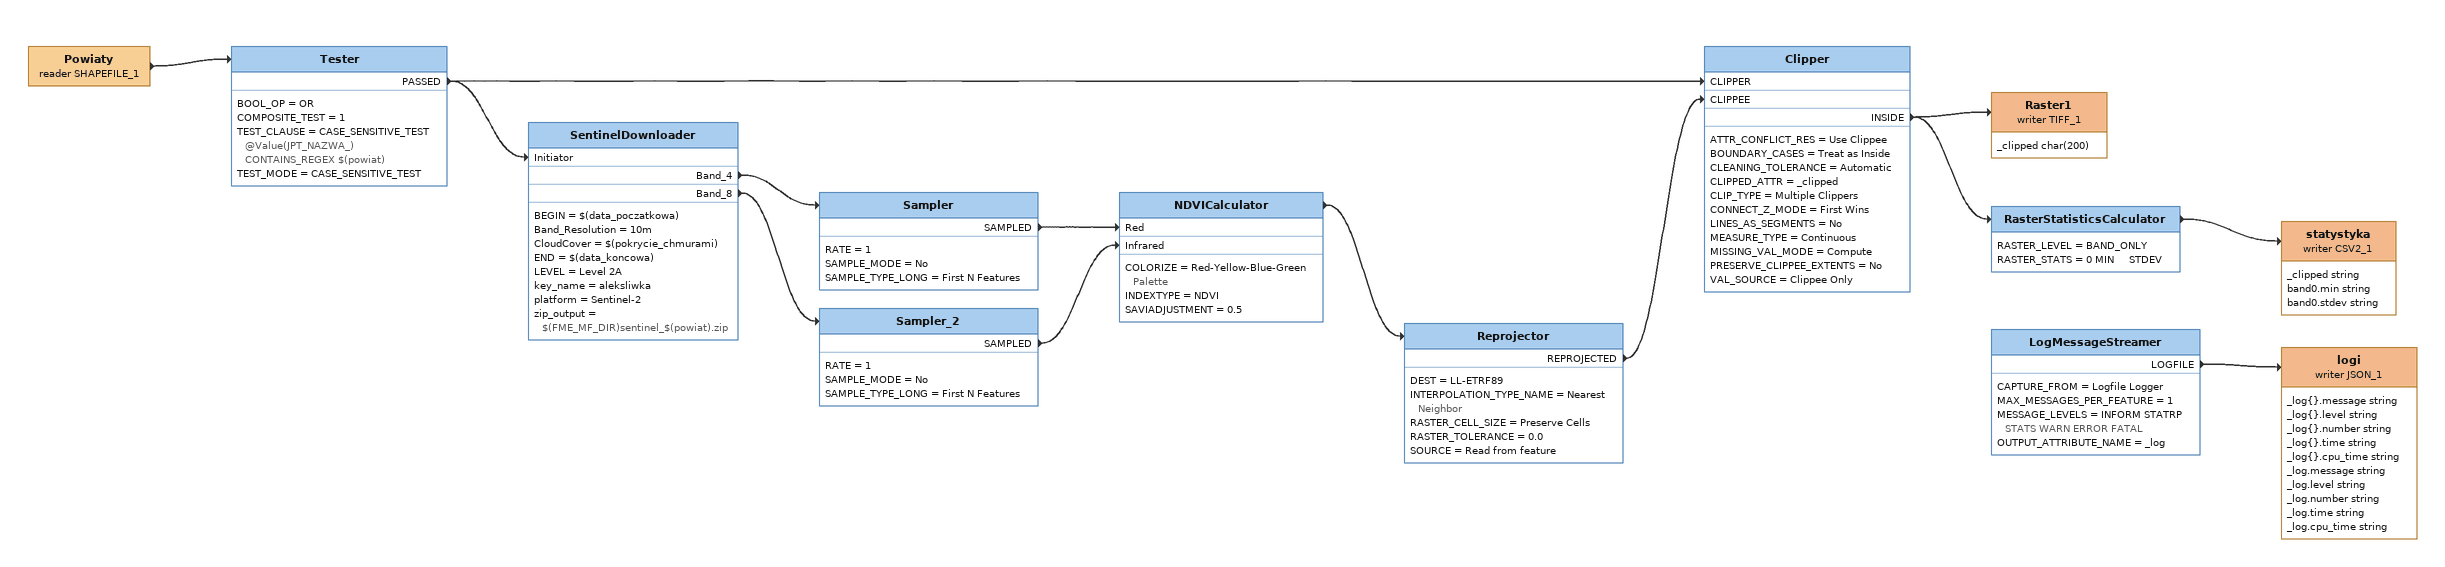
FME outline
Powiaty (reader SHAPEFILE_1)
    -> Tester
Tester
    BOOL_OP = OR
    COMPOSITE_TEST = 1
    TEST_CLAUSE = CASE_SENSITIVE_TEST @Value(JPT_NAZWA_) CONTAINS_REGEX $(powiat)
    TEST_MODE = CASE_SENSITIVE_TEST
    PASSED -> SentinelDownloader [Initiator]
    PASSED -> Clipper [CLIPPER]
SentinelDownloader
    BEGIN = $(data_poczatkowa)
    Band_Resolution = 10m
    CloudCover = $(pokrycie_chmurami)
    END = $(data_koncowa)
    LEVEL = Level 2A
    key_name = aleksliwka
    platform = Sentinel-2
    zip_output = $(FME_MF_DIR)sentinel_$(powiat).zip
    Band_4 -> Sampler
    Band_8 -> Sampler_2
Sampler
    RATE = 1
    SAMPLE_MODE = No
    SAMPLE_TYPE_LONG = First N Features
    SAMPLED -> NDVICalculator [Red]
Sampler_2
    RATE = 1
    SAMPLE_MODE = No
    SAMPLE_TYPE_LONG = First N Features
    SAMPLED -> NDVICalculator [Infrared]
NDVICalculator
    COLORIZE = Red-Yellow-Blue-Green Palette
    INDEXTYPE = NDVI
    SAVIADJUSTMENT = 0.5
    -> Reprojector
Reprojector
    DEST = LL-ETRF89
    INTERPOLATION_TYPE_NAME = Nearest Neighbor
    RASTER_CELL_SIZE = Preserve Cells
    RASTER_TOLERANCE = 0.0
    SOURCE = Read from feature
    REPROJECTED -> Clipper [CLIPPEE]
Clipper
    ATTR_CONFLICT_RES = Use Clippee
    BOUNDARY_CASES = Treat as Inside
    CLEANING_TOLERANCE = Automatic
    CLIPPED_ATTR = _clipped
    CLIP_TYPE = Multiple Clippers
    CONNECT_Z_MODE = First Wins
    LINES_AS_SEGMENTS = No
    MEASURE_TYPE = Continuous
    MISSING_VAL_MODE = Compute
    PRESERVE_CLIPPEE_EXTENTS = No
    VAL_SOURCE = Clippee Only
    INSIDE -> Raster1 (writer TIFF_1)
    INSIDE -> RasterStatisticsCalculator
Raster1 (writer TIFF_1)
    attributes: _clipped char(200)
RasterStatisticsCalculator
    RASTER_LEVEL = BAND_ONLY
    RASTER_STATS = 0 MIN     STDEV
    -> statystyka (writer CSV2_1)
statystyka (writer CSV2_1)
    attributes: _clipped string, band0.min string, band0.stdev string
LogMessageStreamer
    CAPTURE_FROM = Logfile Logger
    MAX_MESSAGES_PER_FEATURE = 1
    MESSAGE_LEVELS = INFORM STATRP STATS WARN ERROR FATAL
    OUTPUT_ATTRIBUTE_NAME = _log
    LOGFILE -> logi (writer JSON_1)
logi (writer JSON_1)
    attributes: _log{}.message string, _log{}.level string, _log{}.number string, _log{}.time string, _log{}.cpu_time string, _log.message string, _log.level string, _log.number string, _log.time string, _log.cpu_time string
